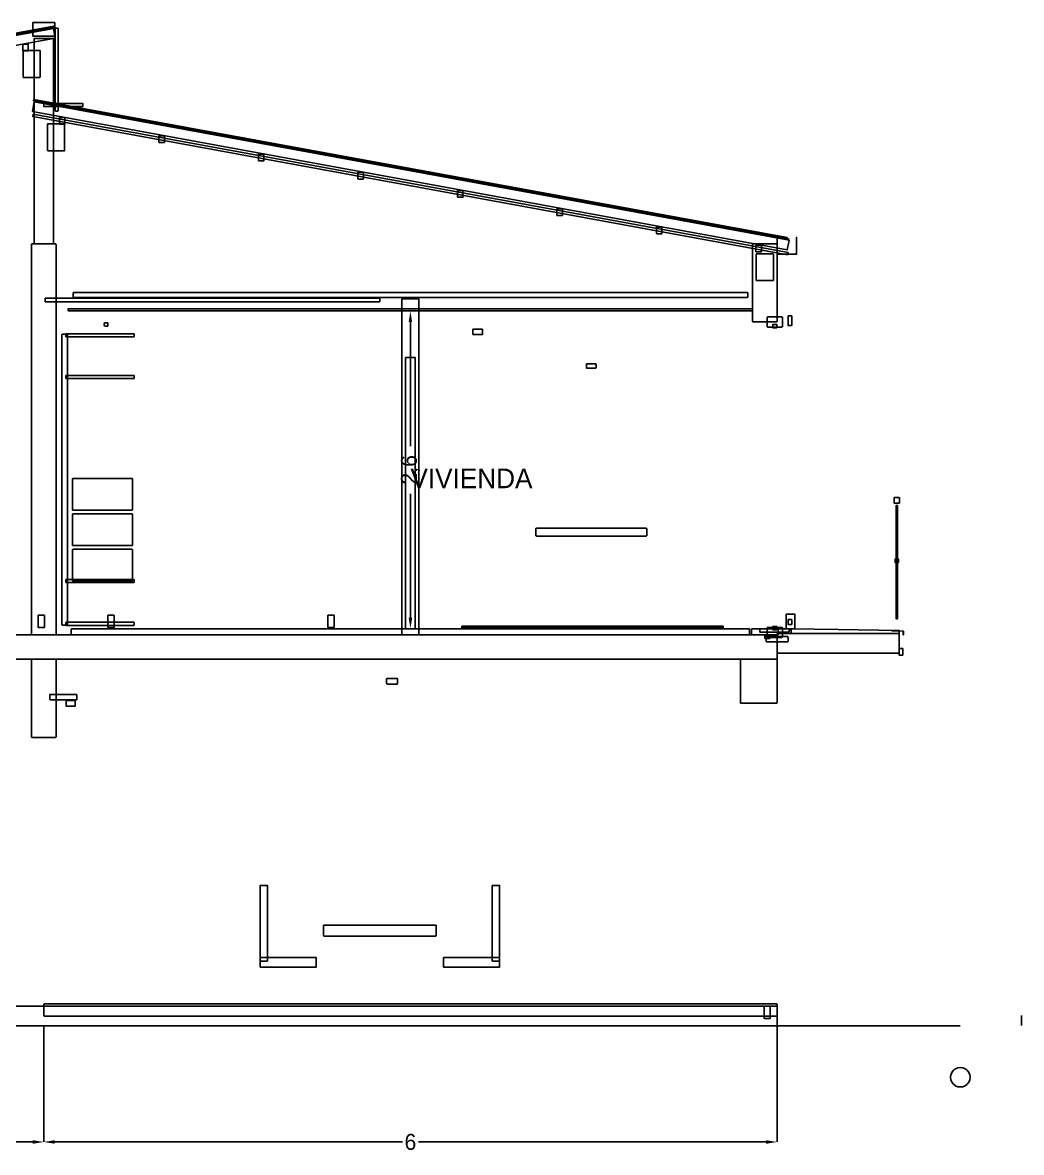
# Model space of a CAD drawing. Header units: metres. Extents: x 399.5 to 462.8, y -1 to 8.2.
# Drawn here: x 405.83 to 414, y -1.04 to 8.21 of the extents above; entities that cross this region are included whole.
import ezdxf

# ---------------------------------------------------------------- set-up
doc = ezdxf.new("R2010")
doc.units = ezdxf.units.M
for name, color, linetype in [('CORTE', 7, 'Continuous'), ('COTAS', 4, 'Continuous'), ('TEXTOS', 7, 'Continuous'), ('VISTA', 8, 'Continuous')]:
    doc.layers.add(name, color=color, linetype=linetype)
doc.dimstyles.get("Standard").update_dxf_attribs({"dimtxt": 2.5, "dimasz": 2.5, "dimexe": 1.25, "dimexo": 0.625, "dimtad": 1, "dimcen": 2.5, "dimazin": 3, "dimtfac": 1, "dimtmove": 0, "dimatfit": 3})

# ---------------------------------------------------------------- blocks, each defined once
blk = doc.blocks.new('_CLOSEDFILLED')
at = {"color": 0, "linetype": 'BYBLOCK'}
blk.add_solid([(-1, 0.16), (0, 0), (-1, -0.16)], dxfattribs=at)
blk = doc.blocks.new('*D2')
for p, q in [((409, 5.85), (409, 5.85)), ((409, 4.745), (409, 5.76)), ((409, 3.34), (409, 4.355)), ((409, 3.25), (409, 3.25))]:
    blk.add_line(p, q)
at = {"layer": 'Defpoints'}
for p in [(409, 5.85), (409, 3.25), (409, 3.25)]:
    blk.add_point(p, dxfattribs=at)
at = {"layer": 'COTAS', "xscale": 0.09, "yscale": 0.09}
for p, rotation in [((409, 5.85), 90), ((409, 3.25), 270)]:
    blk.add_blockref('_CLOSEDFILLED', p, dxfattribs=dict(at, rotation=rotation))
at = {"layer": 'COTAS', "insert": (409, 4.55), "char_height": 0.13, "attachment_point": 5, "rotation": 90}
blk.add_mtext('2,6', dxfattribs=at)
blk = doc.blocks.new('*D3')
for p, q in [((400, 0), (400, -0.95)), ((406, 0), (406, -0.95)), ((400.09, -0.95), (402.935, -0.95)), ((403.065, -0.95), (405.91, -0.95))]:
    blk.add_line(p, q)
at = {"layer": 'Defpoints'}
for p in [(400, 0), (406, 0), (400, -0.95)]:
    blk.add_point(p, dxfattribs=at)
at = {"layer": 'COTAS', "xscale": 0.09, "yscale": 0.09, "rotation": 180}
blk.add_blockref('_CLOSEDFILLED', (400, -0.95), dxfattribs=at)
at = {"layer": 'COTAS', "xscale": 0.09, "yscale": 0.09}
blk.add_blockref('_CLOSEDFILLED', (406, -0.95), dxfattribs=at)
at = {"layer": 'COTAS', "insert": (403, -0.95), "char_height": 0.13, "attachment_point": 5}
blk.add_mtext('6', dxfattribs=at)
blk = doc.blocks.new('*D4')
for p, q in [((406, 0), (406, -0.95)), ((412, 0), (412, -0.95)), ((406.09, -0.95), (408.935, -0.95)), ((409.065, -0.95), (411.91, -0.95))]:
    blk.add_line(p, q)
at = {"layer": 'Defpoints'}
for p in [(406, 0), (412, 0), (406, -0.95)]:
    blk.add_point(p, dxfattribs=at)
at = {"layer": 'COTAS', "xscale": 0.09, "yscale": 0.09, "rotation": 180}
blk.add_blockref('_CLOSEDFILLED', (406, -0.95), dxfattribs=at)
at = {"layer": 'COTAS', "xscale": 0.09, "yscale": 0.09}
blk.add_blockref('_CLOSEDFILLED', (412, -0.95), dxfattribs=at)
at = {"layer": 'COTAS', "insert": (409, -0.95), "char_height": 0.13, "attachment_point": 5}
blk.add_mtext('6', dxfattribs=at)

msp = doc.modelspace()

# ---------------------------------------------------------------- linework, layer by layer
at = {"layer": 'CORTE'}
for points in [[(406.0788, 8.1695), (399.9017, 7.0371), (399.9016, 7.0379), (406.0786, 8.1703), (406.0788, 8.1695)], [(406.093, 8.0836), (399.916, 6.9512), (399.9016, 7.0299), (406.0786, 8.1623), (406.093, 8.0836)], [(406.0946, 7.4856), (406.094, 7.487), (406.094, 8.163), (406.0946, 8.1644), (406.096, 8.165), (406.114, 8.165), (406.1154, 8.1644), (406.116, 8.163), (406.116, 7.487), (406.1154, 7.4856), (406.114, 7.485), (406.096, 7.485), (406.0946, 7.4856)], [(405.9206, 6.4006), (405.92, 6.402), (405.92, 8.078), (405.9206, 8.0794), (405.922, 8.08), (406.078, 8.08), (406.0794, 8.0794), (406.08, 8.078), (406.08, 6.402), (406.0794, 6.4006), (406.078, 6.4), (405.922, 6.4), (405.9206, 6.4006)], [(405.8281, 7.9786), (405.8275, 7.98), (405.8275, 8.031), (405.8281, 8.0324), (405.8295, 8.033), (405.8705, 8.033), (405.8719, 8.0324), (405.8725, 8.031), (405.8725, 7.98), (405.8719, 7.9786), (405.8705, 7.978), (405.8295, 7.978), (405.8281, 7.9786)], [(405.8306, 7.7623), (405.83, 7.7637), (405.83, 7.9797), (405.8306, 7.9811), (405.832, 7.9817), (405.968, 7.9817), (405.9694, 7.9811), (405.97, 7.9797), (405.97, 7.7637), (405.9694, 7.7623), (405.968, 7.7617), (405.832, 7.7617), (405.8306, 7.7623)], [(412.084, 6.3512), (405.907, 7.4836), (405.9214, 7.5623), (412.0984, 6.4299), (412.084, 6.3512)], [(412.0983, 6.4371), (405.9212, 7.5695), (405.9214, 7.5703), (412.0984, 6.4379), (412.0983, 6.4371)], [(406.0006, 7.5231), (406, 7.5245), (406, 7.5455), (406.0006, 7.5469), (406.002, 7.5475), (406.318, 7.5475), (406.3194, 7.5469), (406.32, 7.5455), (406.32, 7.5245), (406.3194, 7.5231), (406.318, 7.5225), (406.002, 7.5225), (406.0006, 7.5231)], [(412.0869, 6.3101), (405.9099, 7.4426), (405.9131, 7.4599), (412.0901, 6.3274), (412.0869, 6.3101)], [(406.1281, 7.3786), (406.1275, 7.38), (406.1275, 7.431), (406.1281, 7.4324), (406.1295, 7.433), (406.1705, 7.433), (406.1719, 7.4324), (406.1725, 7.431), (406.1725, 7.38), (406.1719, 7.3786), (406.1705, 7.378), (406.1295, 7.378), (406.1281, 7.3786)], [(406.0306, 7.1623), (406.03, 7.1637), (406.03, 7.3797), (406.0306, 7.3811), (406.032, 7.3817), (406.168, 7.3817), (406.1694, 7.3811), (406.17, 7.3797), (406.17, 7.1637), (406.1694, 7.1623), (406.168, 7.1617), (406.032, 7.1617), (406.0306, 7.1623)], [(406.9424, 7.2293), (406.9418, 7.2307), (406.9418, 7.2817), (406.9424, 7.2831), (406.9438, 7.2837), (406.9848, 7.2837), (406.9862, 7.2831), (406.9868, 7.2817), (406.9868, 7.2307), (406.9862, 7.2293), (406.9848, 7.2287), (406.9438, 7.2287), (406.9424, 7.2293)], [(407.7567, 7.08), (407.7561, 7.0814), (407.7561, 7.1324), (407.7567, 7.1338), (407.7581, 7.1344), (407.7991, 7.1344), (407.8005, 7.1338), (407.8011, 7.1324), (407.8011, 7.0814), (407.8005, 7.08), (407.7991, 7.0794), (407.7581, 7.0794), (407.7567, 7.08)], [(408.5709, 6.9307), (408.5704, 6.9321), (408.5704, 6.9831), (408.5709, 6.9846), (408.5724, 6.9851), (408.6134, 6.9851), (408.6148, 6.9846), (408.6154, 6.9831), (408.6154, 6.9321), (408.6148, 6.9307), (408.6134, 6.9301), (408.5724, 6.9301), (408.5709, 6.9307)], [(409.3852, 6.7814), (409.3846, 6.7829), (409.3846, 6.8339), (409.3852, 6.8353), (409.3866, 6.8359), (409.4276, 6.8359), (409.4291, 6.8353), (409.4296, 6.8339), (409.4296, 6.7829), (409.4291, 6.7814), (409.4276, 6.7809), (409.3866, 6.7809), (409.3852, 6.7814)], [(410.1995, 6.6322), (410.1989, 6.6336), (410.1989, 6.6846), (410.1995, 6.686), (410.2009, 6.6866), (410.2419, 6.6866), (410.2433, 6.686), (410.2439, 6.6846), (410.2439, 6.6336), (410.2433, 6.6322), (410.2419, 6.6316), (410.2009, 6.6316), (410.1995, 6.6322)], [(411.0138, 6.4829), (411.0132, 6.4843), (411.0132, 6.5353), (411.0138, 6.5367), (411.0152, 6.5373), (411.0562, 6.5373), (411.0576, 6.5367), (411.0582, 6.5353), (411.0582, 6.4843), (411.0576, 6.4829), (411.0562, 6.4823), (411.0152, 6.4823), (411.0138, 6.4829)], [(411.8013, 5.7613), (411.8011, 5.7616), (411.8008, 5.7619), (411.8004, 5.7632), (411.8, 5.7645), (411.8, 6.08), (411.8, 6.3955), (411.8004, 6.3968), (411.8008, 6.3981), (411.8011, 6.3984), (411.8013, 6.3987), (411.8016, 6.3989), (411.8019, 6.3992), (411.8032, 6.3996), (411.8045, 6.4), (411.9, 6.4), (411.9955, 6.4), (411.9968, 6.3996), (411.9981, 6.3992), (411.9984, 6.3989), (411.9987, 6.3987), (411.9989, 6.3984), (411.9992, 6.3981), (411.9996, 6.3968), (412, 6.3955), (412, 6.08), (412, 5.7645), (411.9996, 5.7632), (411.9992, 5.7619), (411.9989, 5.7616), (411.9987, 5.7613), (411.9984, 5.7611), (411.9981, 5.7608), (411.9968, 5.7604), (411.9955, 5.76), (411.9, 5.76), (411.8045, 5.76), (411.8032, 5.7604), (411.8019, 5.7608), (411.8016, 5.7611), (411.8013, 5.7613)], [(411.8281, 6.3336), (411.8275, 6.335), (411.8275, 6.386), (411.8281, 6.3874), (411.8295, 6.388), (411.8705, 6.388), (411.8719, 6.3874), (411.8725, 6.386), (411.8725, 6.335), (411.8719, 6.3336), (411.8705, 6.333), (411.8295, 6.333), (411.8281, 6.3336)], [(411.8306, 6.0989), (411.83, 6.1003), (411.83, 6.3163), (411.8306, 6.3177), (411.832, 6.3183), (411.968, 6.3183), (411.9694, 6.3177), (411.97, 6.3163), (411.97, 6.1003), (411.9694, 6.0989), (411.968, 6.0983), (411.832, 6.0983), (411.8306, 6.0989)], [(406.0113, 5.9263), (406.0109, 5.9268), (406.0108, 5.9269), (406.0102, 5.929), (406.01, 5.9295), (406.01, 5.9464), (406.01, 5.9505), (406.0107, 5.9526), (406.0108, 5.9531), (406.0112, 5.9536), (406.0113, 5.9537), (406.0118, 5.9541), (406.0119, 5.9542), (406.014, 5.9548), (406.0145, 5.955), (408.21, 5.955), (408.7455, 5.955), (408.7476, 5.9543), (408.7481, 5.9542), (408.7486, 5.9538), (408.7487, 5.9537), (408.7488, 5.9536), (408.7492, 5.9531), (408.7493, 5.9526), (408.75, 5.9505), (408.75, 5.9464), (408.75, 5.9295), (408.7498, 5.929), (408.7492, 5.9269), (408.7491, 5.9268), (408.7487, 5.9263), (408.7486, 5.9262), (408.7481, 5.9258), (408.7476, 5.9257), (408.7455, 5.925), (408.21, 5.925), (406.0145, 5.925), (406.014, 5.9252), (406.0119, 5.9258), (406.0118, 5.9259), (406.0113, 5.9263)], [(406.2406, 5.9606), (406.24, 5.962), (406.24, 5.998), (406.2406, 5.9994), (406.242, 6), (411.758, 6), (411.7594, 5.9994), (411.76, 5.998), (411.76, 5.962), (411.7594, 5.9606), (411.758, 5.96), (406.242, 5.96), (406.2406, 5.9606)], [(411.8, 5.85), (406.2, 5.85), (406.2, 5.868), (411.8, 5.868), (411.8, 5.85)], [(412, 3), (400, 3), (400, 3.2), (412, 3.2), (412, 3)], [(405.9013, 2.3613), (405.9011, 2.3616), (405.9008, 2.3619), (405.9004, 2.3632), (405.9, 2.3645), (405.9, 2.68), (405.9, 2.9955), (405.9004, 2.9968), (405.9008, 2.9981), (405.9011, 2.9984), (405.9013, 2.9987), (405.9016, 2.9989), (405.9019, 2.9992), (405.9032, 2.9996), (405.9045, 3), (406, 3), (406.0955, 3), (406.0968, 2.9996), (406.0981, 2.9992), (406.0984, 2.9989), (406.0987, 2.9987), (406.0989, 2.9984), (406.0992, 2.9981), (406.0996, 2.9968), (406.1, 2.9955), (406.1, 2.68), (406.1, 2.3645), (406.0996, 2.3632), (406.0992, 2.3619), (406.0989, 2.3616), (406.0987, 2.3613), (406.0984, 2.3611), (406.0981, 2.3608), (406.0968, 2.3604), (406.0955, 2.36), (406, 2.36), (405.9045, 2.36), (405.9032, 2.3604), (405.9019, 2.3608), (405.9016, 2.3611), (405.9013, 2.3613)], [(411.7013, 2.6413), (411.7011, 2.6416), (411.7008, 2.6419), (411.7004, 2.6432), (411.7, 2.6445), (411.7, 2.82), (411.7, 2.9955), (411.7004, 2.9968), (411.7008, 2.9981), (411.7011, 2.9984), (411.7013, 2.9987), (411.7016, 2.9989), (411.7019, 2.9992), (411.7032, 2.9996), (411.7045, 3), (411.85, 3), (411.9955, 3), (411.9968, 2.9996), (411.9981, 2.9992), (411.9984, 2.9989), (411.9987, 2.9987), (411.9989, 2.9984), (411.9992, 2.9981), (411.9996, 2.9968), (412, 2.9955), (412, 2.82), (412, 2.6445), (411.9996, 2.6432), (411.9992, 2.6419), (411.9989, 2.6416), (411.9987, 2.6413), (411.9984, 2.6411), (411.9981, 2.6408), (411.9968, 2.6404), (411.9955, 2.64), (411.85, 2.64), (411.7045, 2.64), (411.7032, 2.6404), (411.7019, 2.6408), (411.7016, 2.6411), (411.7013, 2.6413)]]:
    msp.add_lwpolyline(points, close=True, dxfattribs=at)
msp.add_lwpolyline([(400.0045, 0.16), (406, 0.16), (411.9955, 0.16), (411.9968, 0.1596), (411.9981, 0.1592), (411.9984, 0.1589), (411.9987, 0.1587), (411.9989, 0.1584), (411.9992, 0.1581), (411.9996, 0.1568), (412, 0.1555), (412, 0.08), (412, 0.0045), (411.9996, 0.0032), (411.9992, 0.0019), (411.9989, 0.0016), (411.9987, 0.0013), (411.9984, 0.0011), (411.9981, 0.0008), (411.9968, 0.0004), (411.9955, 0), (406, 0), (400.0045, 0)], dxfattribs=at)
at = {"layer": 'VISTA'}
for p, q in [((411.9202, 5.7992), (411.9195, 5.797)), ((411.9195, 5.7921), (411.9195, 5.797)), ((411.9195, 5.7921), (411.9195, 5.723)), ((411.9206, 5.7998), (411.9202, 5.7993)), ((411.9202, 5.7992), (411.9202, 5.7993)), ((411.9212, 5.8002), (411.9207, 5.7998)), ((411.9233, 5.801), (411.9212, 5.8003)), ((411.9235, 5.801), (411.9233, 5.801)), ((412.0327, 5.801), (411.9235, 5.801)), ((412.0327, 5.801), (412.0327, 5.801)), ((412.0405, 5.801), (412.0327, 5.801)), ((412.0427, 5.8003), (412.0405, 5.801)), ((412.0428, 5.8003), (412.0427, 5.8003)), ((412.0433, 5.7999), (412.0428, 5.8003)), ((412.0438, 5.7993), (412.0434, 5.7998)), ((412.0438, 5.7993), (412.0438, 5.7992)), ((412.0445, 5.797), (412.0438, 5.7992)), ((412.0445, 5.797), (412.0445, 5.7921)), ((412.0445, 5.723), (412.0445, 5.7921)), ((406.1805, 5.6607), (406.18, 5.659)), ((406.18, 5.6559), (406.18, 5.659)), ((406.18, 5.6559), (406.18, 5.641)), ((406.1801, 5.6406), (406.18, 5.641)), ((406.1801, 5.6406), (406.1806, 5.639)), ((406.1805, 5.6607), (406.1806, 5.661)), ((406.181, 5.6614), (406.1806, 5.661)), ((406.1814, 5.6618), (406.181, 5.6615)), ((406.181, 5.6614), (406.181, 5.6615)), ((406.1815, 5.6619), (406.1814, 5.6618)), ((406.1831, 5.6624), (406.1815, 5.6619)), ((406.1835, 5.6625), (406.1831, 5.6624)), ((406.6405, 5.6625), (406.1835, 5.6625)), ((406.7365, 5.6625), (406.6405, 5.6625)), ((406.7382, 5.662), (406.7365, 5.6625)), ((406.7385, 5.6619), (406.7382, 5.662)), ((406.7389, 5.6615), (406.7385, 5.6619)), ((406.739, 5.6615), (406.7389, 5.6615)), ((406.739, 5.6615), (406.739, 5.6614)), ((406.7394, 5.661), (406.739, 5.6614)), ((406.7394, 5.661), (406.7395, 5.6607)), ((406.7394, 5.639), (406.7399, 5.6406)), ((406.74, 5.659), (406.7395, 5.6607)), ((406.74, 5.641), (406.7399, 5.6406)), ((406.74, 5.659), (406.74, 5.6559)), ((406.74, 5.641), (406.74, 5.6559)), ((411.9195, 5.7228), (411.9195, 5.723)), ((411.9195, 5.7228), (411.9202, 5.7207)), ((411.9203, 5.7207), (411.9207, 5.7202)), ((411.9207, 5.7202), (411.9212, 5.7198)), ((411.9212, 5.7197), (411.9233, 5.719)), ((411.9233, 5.719), (411.9235, 5.719)), ((411.9235, 5.719), (412.0327, 5.719)), ((412.0327, 5.719), (412.0405, 5.719)), ((412.0405, 5.719), (412.0427, 5.7197)), ((412.0427, 5.7197), (412.0428, 5.7197)), ((412.0428, 5.7197), (412.0433, 5.7201)), ((412.0433, 5.7202), (412.0437, 5.7207)), ((412.0438, 5.7207), (412.0445, 5.7228)), ((412.0445, 5.723), (412.0445, 5.7228)), ((406.1807, 5.6389), (406.1806, 5.639)), ((406.1807, 5.6389), (406.181, 5.6385)), ((406.181, 5.6385), (406.1814, 5.6382)), ((406.1814, 5.6382), (406.1815, 5.6381)), ((406.1815, 5.6381), (406.1831, 5.6376)), ((406.1831, 5.6376), (406.1835, 5.6375)), ((406.1835, 5.6375), (406.6405, 5.6375)), ((406.6405, 5.6375), (406.7365, 5.6375)), ((406.7365, 5.6375), (406.7382, 5.638)), ((406.7382, 5.638), (406.7385, 5.6381)), ((406.7385, 5.6381), (406.7389, 5.6385)), ((406.7389, 5.6385), (406.739, 5.6385)), ((406.739, 5.6385), (406.7393, 5.6389)), ((406.7394, 5.639), (406.7393, 5.6389)), ((406.1805, 5.3207), (406.18, 5.319)), ((406.18, 5.3159), (406.18, 5.319)), ((406.18, 5.3159), (406.18, 5.301)), ((406.1801, 5.3006), (406.18, 5.301)), ((406.1801, 5.3006), (406.1806, 5.299)), ((406.1805, 5.3207), (406.1806, 5.321)), ((406.181, 5.3214), (406.1806, 5.321)), ((406.1807, 5.2989), (406.1806, 5.299)), ((406.1807, 5.2989), (406.181, 5.2985)), ((406.1814, 5.3218), (406.181, 5.3215)), ((406.181, 5.3214), (406.181, 5.3215)), ((406.181, 5.2985), (406.1814, 5.2982)), ((406.1815, 5.3219), (406.1814, 5.3218)), ((406.1814, 5.2982), (406.1815, 5.2981)), ((406.1831, 5.3224), (406.1815, 5.3219)), ((406.1815, 5.2981), (406.1831, 5.2976)), ((406.1835, 5.3225), (406.1831, 5.3224)), ((406.1831, 5.2976), (406.1835, 5.2975)), ((406.6405, 5.3225), (406.1835, 5.3225)), ((406.1835, 5.2975), (406.6405, 5.2975)), ((406.7365, 5.3225), (406.6405, 5.3225)), ((406.6405, 5.2975), (406.7365, 5.2975)), ((406.7382, 5.322), (406.7365, 5.3225)), ((406.7365, 5.2975), (406.7382, 5.298)), ((406.7385, 5.3219), (406.7382, 5.322)), ((406.7382, 5.298), (406.7385, 5.2981)), ((406.7389, 5.3215), (406.7385, 5.3219)), ((406.7385, 5.2981), (406.7389, 5.2985)), ((406.739, 5.3215), (406.7389, 5.3215)), ((406.7389, 5.2985), (406.739, 5.2985)), ((406.739, 5.3215), (406.739, 5.3214)), ((406.7394, 5.321), (406.739, 5.3214)), ((406.739, 5.2985), (406.7393, 5.2989)), ((406.7394, 5.299), (406.7393, 5.2989)), ((406.7394, 5.321), (406.7395, 5.3207)), ((406.7394, 5.299), (406.7399, 5.3006)), ((406.74, 5.319), (406.7395, 5.3207)), ((406.74, 5.301), (406.7399, 5.3006)), ((406.74, 5.319), (406.74, 5.3159)), ((406.74, 5.301), (406.74, 5.3159)), ((406.1805, 3.6507), (406.18, 3.649)), ((406.18, 3.6459), (406.18, 3.649)), ((406.18, 3.6459), (406.18, 3.631)), ((406.1801, 3.6306), (406.18, 3.631)), ((406.1801, 3.6306), (406.1806, 3.629)), ((406.1805, 3.6507), (406.1806, 3.651)), ((406.181, 3.6514), (406.1806, 3.651)), ((406.1807, 3.6289), (406.1806, 3.629)), ((406.1807, 3.6289), (406.181, 3.6285)), ((406.1814, 3.6518), (406.181, 3.6515)), ((406.181, 3.6514), (406.181, 3.6515)), ((406.181, 3.6285), (406.1814, 3.6282)), ((406.1815, 3.6519), (406.1814, 3.6518)), ((406.1814, 3.6282), (406.1815, 3.6281)), ((406.1831, 3.6524), (406.1815, 3.6519)), ((406.1815, 3.6281), (406.1831, 3.6276)), ((406.1835, 3.6525), (406.1831, 3.6524)), ((406.1831, 3.6276), (406.1835, 3.6275)), ((406.6405, 3.6525), (406.1835, 3.6525)), ((406.1835, 3.6275), (406.6405, 3.6275)), ((406.7365, 3.6525), (406.6405, 3.6525)), ((406.6405, 3.6275), (406.7365, 3.6275)), ((406.7382, 3.652), (406.7365, 3.6525)), ((406.7365, 3.6275), (406.7382, 3.628)), ((406.7385, 3.6519), (406.7382, 3.652)), ((406.7382, 3.628), (406.7385, 3.6281)), ((406.7389, 3.6515), (406.7385, 3.6519)), ((406.7385, 3.6281), (406.7389, 3.6285)), ((406.739, 3.6515), (406.7389, 3.6515)), ((406.7389, 3.6285), (406.739, 3.6285)), ((406.739, 3.6515), (406.739, 3.6514)), ((406.7394, 3.651), (406.739, 3.6514)), ((406.739, 3.6285), (406.7393, 3.6289)), ((406.7394, 3.629), (406.7393, 3.6289)), ((406.7394, 3.651), (406.7395, 3.6507)), ((406.7394, 3.629), (406.7399, 3.6306)), ((406.74, 3.649), (406.7395, 3.6507)), ((406.74, 3.631), (406.7399, 3.6306)), ((406.74, 3.649), (406.74, 3.6459)), ((406.74, 3.631), (406.74, 3.6459)), ((406.1805, 3.3007), (406.18, 3.299)), ((406.18, 3.2959), (406.18, 3.299)), ((406.18, 3.2959), (406.18, 3.281)), ((406.1801, 3.2806), (406.18, 3.281)), ((406.1801, 3.2806), (406.1806, 3.279)), ((406.1805, 3.3007), (406.1806, 3.301)), ((406.181, 3.3014), (406.1806, 3.301)), ((406.1807, 3.2789), (406.1806, 3.279)), ((406.1807, 3.2789), (406.181, 3.2785)), ((406.1814, 3.3018), (406.181, 3.3015)), ((406.181, 3.3014), (406.181, 3.3015)), ((406.181, 3.2785), (406.1814, 3.2782)), ((406.1815, 3.3019), (406.1814, 3.3018)), ((406.1814, 3.2782), (406.1815, 3.2781)), ((406.1831, 3.3024), (406.1815, 3.3019)), ((406.1815, 3.2781), (406.1831, 3.2776)), ((406.1835, 3.3025), (406.1831, 3.3024)), ((406.1831, 3.2776), (406.1835, 3.2775)), ((406.6405, 3.3025), (406.1835, 3.3025)), ((406.1835, 3.2775), (406.6405, 3.2775)), ((406.7365, 3.3025), (406.6405, 3.3025)), ((406.6405, 3.2775), (406.7365, 3.2775)), ((406.7382, 3.302), (406.7365, 3.3025)), ((406.7365, 3.2775), (406.7382, 3.278)), ((406.7385, 3.3019), (406.7382, 3.302)), ((406.7382, 3.278), (406.7385, 3.2781)), ((406.7389, 3.3015), (406.7385, 3.3019)), ((406.7385, 3.2781), (406.7389, 3.2785)), ((406.739, 3.3015), (406.7389, 3.3015)), ((406.7389, 3.2785), (406.739, 3.2785)), ((406.739, 3.3015), (406.739, 3.3014)), ((406.7394, 3.301), (406.739, 3.3014)), ((406.739, 3.2785), (406.7393, 3.2789)), ((406.7394, 3.279), (406.7393, 3.2789)), ((406.7394, 3.301), (406.7395, 3.3007)), ((406.7394, 3.279), (406.7399, 3.2806)), ((406.74, 3.299), (406.7395, 3.3007)), ((406.74, 3.281), (406.7399, 3.2806)), ((406.74, 3.299), (406.74, 3.2959)), ((406.74, 3.281), (406.74, 3.2959)), ((411.9202, 3.2592), (411.9195, 3.257)), ((411.9195, 3.2521), (411.9195, 3.257)), ((411.9195, 3.2521), (411.9195, 3.183)), ((411.9206, 3.2598), (411.9202, 3.2593)), ((411.9202, 3.2592), (411.9202, 3.2593)), ((411.9212, 3.2602), (411.9207, 3.2598)), ((411.9233, 3.261), (411.9212, 3.2603)), ((411.9235, 3.261), (411.9233, 3.261)), ((412.0327, 3.261), (411.9235, 3.261)), ((412.0327, 3.261), (412.0327, 3.261)), ((412.0405, 3.261), (412.0327, 3.261)), ((412.0427, 3.2603), (412.0405, 3.261)), ((412.0428, 3.2603), (412.0427, 3.2603)), ((412.0433, 3.2599), (412.0428, 3.2603)), ((412.0438, 3.2593), (412.0434, 3.2598)), ((412.0438, 3.2593), (412.0438, 3.2592)), ((412.0445, 3.257), (412.0438, 3.2592)), ((412.0445, 3.257), (412.0445, 3.2521)), ((412.0445, 3.183), (412.0445, 3.2521)), ((411.9195, 3.1828), (411.9195, 3.183)), ((411.9195, 3.1828), (411.9202, 3.1807)), ((411.9203, 3.1806), (411.9207, 3.1802)), ((411.9207, 3.1802), (411.9212, 3.1798)), ((411.9212, 3.1797), (411.9233, 3.179)), ((411.9233, 3.179), (411.9235, 3.179)), ((411.9235, 3.179), (412.0327, 3.179)), ((412.0327, 3.179), (412.0405, 3.179)), ((412.0405, 3.179), (412.0427, 3.1797)), ((412.0427, 3.1797), (412.0428, 3.1797)), ((412.0428, 3.1797), (412.0433, 3.1801)), ((412.0433, 3.1802), (412.0437, 3.1806)), ((412.0438, 3.1807), (412.0445, 3.1828)), ((412.0445, 3.183), (412.0445, 3.1828)), ((399.5, 0), (413.5, 0)), ((414, 0.0315), (414, 0.0855)), ((414, 0.0315), (414, 0.0315)), ((414, 0.0315), (414, 0.0045))]:
    msp.add_line(p, q, dxfattribs=at)
for points in [[(399.9179, 7.0395), (399.9171, 7.0407), (399.9157, 7.0486), (399.916, 7.0501), (399.9173, 7.0509), (406.0806, 8.1809), (406.0821, 8.1805), (406.0829, 8.1793), (406.0843, 8.1714), (406.084, 8.1699), (406.0827, 8.1691), (399.9194, 7.0391), (399.9179, 7.0395)], [(405.9105, 8.1005), (405.9104, 8.1006), (405.9103, 8.1007), (405.9102, 8.1012), (405.91, 8.1017), (405.91, 8.155), (405.91, 8.2083), (405.9102, 8.2088), (405.9103, 8.2093), (405.9104, 8.2094), (405.9105, 8.2095), (405.9106, 8.2096), (405.9107, 8.2097), (405.9112, 8.2098), (405.9117, 8.21), (406, 8.21), (406.0883, 8.21), (406.0888, 8.2098), (406.0893, 8.2097), (406.0894, 8.2096), (406.0895, 8.2095), (406.0896, 8.2094), (406.0897, 8.2093), (406.0898, 8.2088), (406.09, 8.2083), (406.09, 8.155), (406.09, 8.1017), (406.0898, 8.1012), (406.0897, 8.1007), (406.0896, 8.1006), (406.0895, 8.1005), (406.0894, 8.1004), (406.0893, 8.1003), (406.0888, 8.1002), (406.0883, 8.1), (406, 8.1), (405.9117, 8.1), (405.9112, 8.1002), (405.9107, 8.1003), (405.9106, 8.1004), (405.9105, 8.1005)], [(405.916, 7.5699), (405.9157, 7.5714), (405.9171, 7.5793), (405.9179, 7.5805), (405.9194, 7.5809), (412.0827, 6.4509), (412.084, 6.4501), (412.0843, 6.4486), (412.0829, 6.4407), (412.0821, 6.4395), (412.0806, 6.4391), (405.9173, 7.5691), (405.916, 7.5699)], [(405.9013, 3.2013), (405.9011, 3.2016), (405.9008, 3.2019), (405.9004, 3.2032), (405.9, 3.2045), (405.9, 4.8), (405.9, 6.3955), (405.9004, 6.3968), (405.9008, 6.3981), (405.9011, 6.3984), (405.9013, 6.3987), (405.9016, 6.3989), (405.9019, 6.3992), (405.9032, 6.3996), (405.9045, 6.4), (406, 6.4), (406.0955, 6.4), (406.0968, 6.3996), (406.0981, 6.3992), (406.0984, 6.3989), (406.0987, 6.3987), (406.0989, 6.3984), (406.0992, 6.3981), (406.0996, 6.3968), (406.1, 6.3955), (406.1, 4.8), (406.1, 3.2045), (406.0996, 3.2032), (406.0992, 3.2019), (406.0989, 3.2016), (406.0987, 3.2013), (406.0984, 3.2011), (406.0981, 3.2008), (406.0968, 3.2004), (406.0955, 3.2), (406, 3.2), (405.9045, 3.2), (405.9032, 3.2004), (405.9019, 3.2008), (405.9016, 3.2011), (405.9013, 3.2013)], [(412, 6.3139), (412, 6.4539), (412.0012, 6.4539), (412.0012, 6.3151), (412.1588, 6.3151), (412.1588, 6.4539), (412.16, 6.4539), (412.16, 6.3139), (412, 6.3139)], [(408.9313, 3.2013), (408.9313, 3.2014), (408.9308, 3.2019), (408.9307, 3.2022), (408.93, 3.2045), (408.93, 3.5081), (408.93, 5.9455), (408.9301, 5.9458), (408.9308, 5.9481), (408.9309, 5.9482), (408.9313, 5.9487), (408.9314, 5.9487), (408.9319, 5.9492), (408.9322, 5.9493), (408.9345, 5.95), (408.949, 5.95), (409.0655, 5.95), (409.0658, 5.9499), (409.0681, 5.9492), (409.0682, 5.9491), (409.0687, 5.9487), (409.0691, 5.9482), (409.0692, 5.9481), (409.0699, 5.9458), (409.07, 5.9455), (409.07, 3.5081), (409.07, 3.2045), (409.0693, 3.2022), (409.0692, 3.2019), (409.0687, 3.2014), (409.0687, 3.2013), (409.0682, 3.2009), (409.0681, 3.2008), (409.0658, 3.2001), (409.0655, 3.2), (408.949, 3.2), (408.9345, 3.2), (408.9322, 3.2007), (408.9319, 3.2008), (408.9314, 3.2013), (408.9313, 3.2013)], [(406.4963, 5.7278), (406.4959, 5.7283), (406.4958, 5.7284), (406.4951, 5.7307), (406.495, 5.731), (406.495, 5.747), (406.495, 5.749), (406.4957, 5.7513), (406.4958, 5.7516), (406.4963, 5.7521), (406.4963, 5.7522), (406.4968, 5.7526), (406.4969, 5.7527), (406.4992, 5.7534), (406.4995, 5.7535), (406.5182, 5.7535), (406.5205, 5.7535), (406.5228, 5.7528), (406.5231, 5.7527), (406.5236, 5.7522), (406.5237, 5.7522), (406.5237, 5.7521), (406.5242, 5.7516), (406.5243, 5.7513), (406.525, 5.749), (406.525, 5.747), (406.525, 5.731), (406.5249, 5.7307), (406.5242, 5.7284), (406.5241, 5.7283), (406.5237, 5.7278), (406.5236, 5.7278), (406.5231, 5.7273), (406.5228, 5.7272), (406.5205, 5.7265), (406.5182, 5.7265), (406.4995, 5.7265), (406.4992, 5.7266), (406.4969, 5.7273), (406.4968, 5.7274), (406.4963, 5.7278)], [(411.9995, 5.7126), (411.9661, 5.7126), (411.9645, 5.7126), (411.9645, 5.7374), (411.9645, 5.7386), (411.9979, 5.7386), (411.9995, 5.7386), (411.9995, 5.7138), (411.9995, 5.7126)], [(412.12, 5.73), (412.0917, 5.73), (412.09, 5.73), (412.09, 5.8056), (412.09, 5.81), (412.1183, 5.81), (412.12, 5.81), (412.12, 5.7344), (412.12, 5.73)], [(406.1485, 3.281), (406.1482, 3.2814), (406.1481, 3.2815), (406.1476, 3.2831), (406.1475, 3.2835), (406.1475, 5.2398), (406.1475, 5.6565), (406.148, 5.6582), (406.1481, 5.6585), (406.1485, 5.6589), (406.1485, 5.659), (406.1489, 5.6593), (406.149, 5.6594), (406.1506, 5.6599), (406.151, 5.66), (406.1823, 5.66), (406.189, 5.66), (406.1907, 5.6595), (406.191, 5.6594), (406.1914, 5.659), (406.1915, 5.659), (406.1915, 5.6589), (406.1919, 5.6585), (406.192, 5.6582), (406.1925, 5.6565), (406.1925, 5.2398), (406.1925, 3.2835), (406.1924, 3.2831), (406.1919, 3.2815), (406.1918, 3.2814), (406.1915, 3.281), (406.1914, 3.281), (406.191, 3.2806), (406.1907, 3.2805), (406.189, 3.28), (406.1823, 3.28), (406.151, 3.28), (406.1506, 3.2801), (406.149, 3.2806), (406.1489, 3.2807), (406.1485, 3.281)], [(409.5113, 5.6588), (409.5109, 5.6593), (409.5108, 5.6594), (409.5102, 5.6615), (409.51, 5.662), (409.51, 5.6905), (409.51, 5.698), (409.5107, 5.7001), (409.5108, 5.7006), (409.5112, 5.7011), (409.5113, 5.7012), (409.5118, 5.7016), (409.5119, 5.7017), (409.514, 5.7023), (409.5145, 5.7025), (409.5707, 5.7025), (409.5855, 5.7025), (409.5876, 5.7018), (409.5881, 5.7017), (409.5886, 5.7013), (409.5887, 5.7012), (409.5888, 5.7011), (409.5892, 5.7006), (409.5893, 5.7001), (409.59, 5.698), (409.59, 5.6905), (409.59, 5.662), (409.5898, 5.6615), (409.5892, 5.6594), (409.5891, 5.6593), (409.5887, 5.6588), (409.5886, 5.6587), (409.5881, 5.6583), (409.5876, 5.6582), (409.5855, 5.6575), (409.5707, 5.6575), (409.5145, 5.6575), (409.514, 5.6577), (409.5119, 5.6583), (409.5118, 5.6584), (409.5113, 5.6588)], [(408.961, 3.251), (408.9602, 3.253), (408.9602, 5.467), (408.961, 5.469), (408.963, 5.4698), (409.037, 5.4698), (409.039, 5.469), (409.0398, 5.467), (409.0398, 3.253), (409.039, 3.251), (409.037, 3.2502), (408.963, 3.2502), (408.961, 3.251)], [(410.4413, 5.3838), (410.441, 5.3842), (410.4408, 5.3844), (410.4403, 5.386), (410.44, 5.387), (410.44, 5.4032), (410.44, 5.413), (410.4405, 5.4146), (410.4408, 5.4156), (410.4411, 5.416), (410.4413, 5.4162), (410.4417, 5.4165), (410.4419, 5.4167), (410.4435, 5.4172), (410.4445, 5.4175), (410.4888, 5.4175), (410.5155, 5.4175), (410.5171, 5.417), (410.5181, 5.4167), (410.5185, 5.4164), (410.5187, 5.4162), (410.5189, 5.416), (410.5192, 5.4156), (410.5195, 5.4146), (410.52, 5.413), (410.52, 5.4032), (410.52, 5.387), (410.5197, 5.386), (410.5192, 5.3844), (410.519, 5.3842), (410.5187, 5.3838), (410.5185, 5.3836), (410.5181, 5.3833), (410.5171, 5.383), (410.5155, 5.3825), (410.4888, 5.3825), (410.4445, 5.3825), (410.4435, 5.3828), (410.4419, 5.3833), (410.4417, 5.3835), (410.4413, 5.3838)], [(406.2362, 4.2212), (406.236, 4.2214), (406.2357, 4.2217), (406.2354, 4.2228), (406.235, 4.224), (406.235, 4.35), (406.235, 4.476), (406.2354, 4.4772), (406.2357, 4.4783), (406.236, 4.4786), (406.2362, 4.4788), (406.2364, 4.479), (406.2367, 4.4793), (406.2378, 4.4796), (406.239, 4.48), (406.48, 4.48), (406.721, 4.48), (406.7222, 4.4796), (406.7233, 4.4793), (406.7236, 4.479), (406.7238, 4.4788), (406.724, 4.4786), (406.7243, 4.4783), (406.7246, 4.4772), (406.725, 4.476), (406.725, 4.35), (406.725, 4.224), (406.7246, 4.2228), (406.7243, 4.2217), (406.724, 4.2214), (406.7238, 4.2212), (406.7236, 4.221), (406.7233, 4.2207), (406.7222, 4.2204), (406.721, 4.22), (406.48, 4.22), (406.239, 4.22), (406.2378, 4.2204), (406.2367, 4.2207), (406.2364, 4.221), (406.2362, 4.2212)], [(413.002, 4.278), (413.0019, 4.2779), (413.0018, 4.2778), (413.0013, 4.2777), (413.0008, 4.2775), (412.9823, 4.2775), (412.9592, 4.2775), (412.9588, 4.2776), (412.9582, 4.2778), (412.9581, 4.2779), (412.958, 4.278), (412.9579, 4.2781), (412.9578, 4.2782), (412.9577, 4.2787), (412.9575, 4.2792), (412.9575, 4.2977), (412.9575, 4.3208), (412.9576, 4.3212), (412.9578, 4.3218), (412.9579, 4.3219), (412.958, 4.322), (412.9581, 4.3221), (412.9582, 4.3222), (412.9588, 4.3224), (412.9592, 4.3225), (412.9823, 4.3225), (413.0008, 4.3225), (413.0013, 4.3223), (413.0018, 4.3222), (413.0019, 4.3221), (413.002, 4.322), (413.0021, 4.3219), (413.0022, 4.3218), (413.0024, 4.3212), (413.0025, 4.3208), (413.0025, 4.2977), (413.0025, 4.2792), (413.0023, 4.2787), (413.0022, 4.2782), (413.0021, 4.2781), (413.002, 4.278)], [(412.9743, 3.3303), (412.974, 3.331), (412.974, 4.257), (412.9743, 4.2577), (412.975, 4.258), (412.985, 4.258), (412.9857, 4.2577), (412.986, 4.257), (412.986, 3.331), (412.9857, 3.3303), (412.985, 3.33), (412.975, 3.33), (412.9743, 3.3303)], [(406.2362, 3.9312), (406.236, 3.9314), (406.2357, 3.9317), (406.2354, 3.9328), (406.235, 3.934), (406.235, 4.06), (406.235, 4.186), (406.2354, 4.1872), (406.2357, 4.1883), (406.236, 4.1886), (406.2362, 4.1888), (406.2364, 4.189), (406.2367, 4.1893), (406.2378, 4.1896), (406.239, 4.19), (406.48, 4.19), (406.721, 4.19), (406.7222, 4.1896), (406.7233, 4.1893), (406.7236, 4.189), (406.7238, 4.1888), (406.724, 4.1886), (406.7243, 4.1883), (406.7246, 4.1872), (406.725, 4.186), (406.725, 4.06), (406.725, 3.934), (406.7246, 3.9328), (406.7243, 3.9317), (406.724, 3.9314), (406.7238, 3.9312), (406.7236, 3.931), (406.7233, 3.9307), (406.7222, 3.9304), (406.721, 3.93), (406.48, 3.93), (406.239, 3.93), (406.2378, 3.9304), (406.2367, 3.9307), (406.2364, 3.931), (406.2362, 3.9312)], [(410.0273, 4.0098), (410.0268, 4.0104), (410.0265, 4.0109), (410.0256, 4.0136), (410.025, 4.0155), (410.025, 4.0444), (410.025, 4.0645), (410.0259, 4.0672), (410.0265, 4.0691), (410.027, 4.0697), (410.0273, 4.0702), (410.0279, 4.0707), (410.0284, 4.071), (410.0311, 4.0719), (410.033, 4.0725), (410.5611, 4.0725), (410.927, 4.0725), (410.9297, 4.0716), (410.9316, 4.071), (410.9322, 4.0705), (410.9327, 4.0702), (410.933, 4.0697), (410.9335, 4.0691), (410.9341, 4.0672), (410.935, 4.0645), (410.935, 4.0444), (410.935, 4.0155), (410.9344, 4.0136), (410.9335, 4.0109), (410.9332, 4.0104), (410.9327, 4.0098), (410.9322, 4.0095), (410.9316, 4.009), (410.9297, 4.0084), (410.927, 4.0075), (410.5611, 4.0075), (410.033, 4.0075), (410.0311, 4.0081), (410.0284, 4.009), (410.0279, 4.0093), (410.0273, 4.0098)], [(406.2362, 3.6412), (406.236, 3.6414), (406.2357, 3.6417), (406.2354, 3.6428), (406.235, 3.644), (406.235, 3.77), (406.235, 3.896), (406.2354, 3.8972), (406.2357, 3.8983), (406.236, 3.8986), (406.2362, 3.8988), (406.2364, 3.899), (406.2367, 3.8993), (406.2378, 3.8996), (406.239, 3.9), (406.48, 3.9), (406.721, 3.9), (406.7222, 3.8996), (406.7233, 3.8993), (406.7236, 3.899), (406.7238, 3.8988), (406.724, 3.8986), (406.7243, 3.8983), (406.7246, 3.8972), (406.725, 3.896), (406.725, 3.77), (406.725, 3.644), (406.7246, 3.6428), (406.7243, 3.6417), (406.724, 3.6414), (406.7238, 3.6412), (406.7236, 3.641), (406.7233, 3.6407), (406.7222, 3.6404), (406.721, 3.64), (406.48, 3.64), (406.239, 3.64), (406.2378, 3.6404), (406.2367, 3.6407), (406.2364, 3.641), (406.2362, 3.6412)], [(412.9935, 3.793), (412.9934, 3.7929), (412.9933, 3.7928), (412.9928, 3.7927), (412.9923, 3.7925), (412.9814, 3.7925), (412.9677, 3.7925), (412.9673, 3.7926), (412.9667, 3.7928), (412.9666, 3.7929), (412.9665, 3.793), (412.9664, 3.7931), (412.9663, 3.7932), (412.9662, 3.7937), (412.966, 3.7942), (412.966, 3.8051), (412.966, 3.8188), (412.9661, 3.8192), (412.9663, 3.8198), (412.9664, 3.8199), (412.9665, 3.82), (412.9666, 3.8201), (412.9667, 3.8202), (412.9673, 3.8204), (412.9677, 3.8205), (412.9814, 3.8205), (412.9923, 3.8205), (412.9928, 3.8203), (412.9933, 3.8202), (412.9934, 3.8201), (412.9935, 3.82), (412.9936, 3.8199), (412.9937, 3.8198), (412.9939, 3.8192), (412.994, 3.8188), (412.994, 3.8051), (412.994, 3.7942), (412.9938, 3.7937), (412.9937, 3.7932), (412.9936, 3.7931), (412.9935, 3.793)], [(406.005, 3.26), (405.98, 3.26), (405.955, 3.26), (405.955, 3.31), (405.955, 3.36), (405.98, 3.36), (406.005, 3.36), (406.005, 3.31), (406.005, 3.26)], [(406.575, 3.26), (406.5322, 3.26), (406.525, 3.26), (406.525, 3.3456), (406.525, 3.36), (406.5678, 3.36), (406.575, 3.36), (406.575, 3.2744), (406.575, 3.26)], [(408.375, 3.26), (408.3322, 3.26), (408.325, 3.26), (408.325, 3.3456), (408.325, 3.36), (408.3678, 3.36), (408.375, 3.36), (408.375, 3.2744), (408.375, 3.26)], [(412.145, 3.25), (412.11, 3.25), (412.075, 3.25), (412.075, 3.31), (412.075, 3.37), (412.11, 3.37), (412.145, 3.37), (412.145, 3.31), (412.145, 3.25)], [(406.226, 3.201), (406.2258, 3.2012), (406.2256, 3.2015), (406.2253, 3.2025), (406.225, 3.2035), (406.225, 3.225), (406.225, 3.2465), (406.2253, 3.2475), (406.2256, 3.2485), (406.2258, 3.2488), (406.226, 3.249), (406.2262, 3.2492), (406.2265, 3.2494), (406.2275, 3.2497), (406.2285, 3.25), (409, 3.25), (411.7715, 3.25), (411.7725, 3.2497), (411.7735, 3.2494), (411.7738, 3.2492), (411.774, 3.249), (411.7742, 3.2488), (411.7744, 3.2485), (411.7747, 3.2475), (411.775, 3.2465), (411.775, 3.225), (411.775, 3.2035), (411.7747, 3.2025), (411.7744, 3.2015), (411.7742, 3.2012), (411.774, 3.201), (411.7738, 3.2008), (411.7735, 3.2006), (411.7725, 3.2003), (411.7715, 3.2), (409, 3.2), (406.2285, 3.2), (406.2275, 3.2003), (406.2265, 3.2006), (406.2262, 3.2008), (406.226, 3.201)], [(409.4208, 3.2568), (409.4206, 3.257), (409.4205, 3.2572), (409.4202, 3.2581), (409.42, 3.2588), (409.42, 3.2635), (409.42, 3.2672), (409.4203, 3.2681), (409.4205, 3.2688), (409.4207, 3.269), (409.4208, 3.2692), (409.421, 3.2694), (409.4212, 3.2695), (409.4221, 3.2698), (409.4228, 3.27), (410.6204, 3.27), (411.5572, 3.27), (411.5581, 3.2697), (411.5588, 3.2695), (411.559, 3.2693), (411.5592, 3.2692), (411.5593, 3.269), (411.5595, 3.2688), (411.5597, 3.2681), (411.56, 3.2672), (411.56, 3.2635), (411.56, 3.2588), (411.5598, 3.2581), (411.5595, 3.2572), (411.5593, 3.257), (411.5592, 3.2568), (411.559, 3.2567), (411.5588, 3.2565), (411.5581, 3.2563), (411.5572, 3.256), (410.6204, 3.256), (409.4228, 3.256), (409.4221, 3.2562), (409.4212, 3.2565), (409.421, 3.2566), (409.4208, 3.2568)], [(411.7915, 3.2015), (411.7912, 3.2018), (411.7909, 3.2021), (411.7905, 3.2036), (411.79, 3.205), (411.79, 3.225), (411.79, 3.245), (411.7905, 3.2464), (411.7909, 3.2479), (411.7912, 3.2482), (411.7915, 3.2485), (411.7918, 3.2488), (411.7921, 3.2491), (411.7936, 3.2495), (411.795, 3.25), (411.9, 3.25), (412.005, 3.25), (412.0064, 3.2495), (412.0079, 3.2491), (412.0082, 3.2488), (412.0085, 3.2485), (412.0088, 3.2482), (412.0091, 3.2479), (412.0095, 3.2464), (412.01, 3.245), (412.01, 3.225), (412.01, 3.205), (412.0095, 3.2036), (412.0091, 3.2021), (412.0088, 3.2018), (412.0085, 3.2015), (412.0082, 3.2012), (412.0079, 3.2009), (412.0064, 3.2005), (412.005, 3.2), (411.9, 3.2), (411.795, 3.2), (411.7936, 3.2005), (411.7921, 3.2009), (411.7918, 3.2012), (411.7915, 3.2015)], [(412.1, 3.222), (411.8733, 3.222), (411.86, 3.222), (411.86, 3.2466), (411.86, 3.248), (412.0867, 3.248), (412.1, 3.248), (412.1, 3.2234), (412.1, 3.222)], [(411.9995, 3.2414), (411.9661, 3.2414), (411.9645, 3.2414), (411.9645, 3.2662), (411.9645, 3.2674), (411.9979, 3.2674), (411.9995, 3.2674), (411.9995, 3.2426), (411.9995, 3.2414)], [(412.12, 3.285), (412.0917, 3.285), (412.09, 3.285), (412.09, 3.3228), (412.09, 3.325), (412.1183, 3.325), (412.12, 3.325), (412.12, 3.2872), (412.12, 3.285)], [(412.1021, 3.2406), (412.102, 3.241), (412.102, 3.245), (412.1021, 3.2454), (412.1025, 3.2455), (412.1135, 3.2455), (412.1139, 3.2454), (412.114, 3.245), (412.114, 3.241), (412.1139, 3.2406), (412.1135, 3.2405), (412.1025, 3.2405), (412.1021, 3.2406)], [(412.115, 3.211), (412.115, 3.2473), (412.1153, 3.248), (412.116, 3.2483), (412.5, 3.2425), (412.9998, 3.235), (413, 3.2347), (413, 3.234), (413, 3.211), (412.9997, 3.2103), (412.9988, 3.21), (412.116, 3.21), (412.1153, 3.2103), (412.115, 3.211)], [(411.94, 3.171), (411.9211, 3.171), (411.9, 3.171), (411.9, 3.1795), (411.9, 3.189), (411.9189, 3.189), (411.94, 3.189), (411.94, 3.1805), (411.94, 3.171)], [(411.9118, 3.1443), (411.9111, 3.145), (411.9111, 3.145), (411.9101, 3.1483), (411.91, 3.1485), (411.91, 3.1797), (411.91, 3.1815), (411.911, 3.1848), (411.9111, 3.185), (411.9117, 3.1857), (411.9118, 3.1857), (411.9125, 3.1864), (411.9125, 3.1864), (411.9158, 3.1874), (411.916, 3.1875), (412.0748, 3.1875), (412.084, 3.1875), (412.0873, 3.1865), (412.0875, 3.1864), (412.0882, 3.1858), (412.0882, 3.1857), (412.0883, 3.1857), (412.0889, 3.185), (412.089, 3.1848), (412.09, 3.1815), (412.09, 3.1797), (412.09, 3.1485), (412.0899, 3.1483), (412.0889, 3.145), (412.0889, 3.145), (412.0882, 3.1443), (412.0882, 3.1442), (412.0875, 3.1436), (412.0873, 3.1435), (412.084, 3.1425), (412.0748, 3.1425), (411.916, 3.1425), (411.9158, 3.1426), (411.9125, 3.1436), (411.9125, 3.1436), (411.9118, 3.1443)], [(412.0013, 3.0513), (412.0011, 3.0516), (412.0008, 3.0519), (412.0005, 3.0531), (412, 3.0545), (412, 3.1216), (412, 3.2055), (412.0004, 3.2067), (412.0008, 3.2081), (412.001, 3.2084), (412.0013, 3.2087), (412.0016, 3.2089), (412.0019, 3.2092), (412.0031, 3.2095), (412.0045, 3.21), (412.4449, 3.21), (412.9955, 3.21), (412.9967, 3.2096), (412.9981, 3.2092), (412.9984, 3.209), (412.9987, 3.2087), (412.999, 3.2084), (412.9992, 3.2081), (412.9996, 3.2067), (413, 3.2055), (413, 3.1216), (413, 3.0545), (412.9995, 3.0531), (412.9992, 3.0519), (412.9989, 3.0516), (412.9987, 3.0513), (412.9984, 3.051), (412.9981, 3.0508), (412.9967, 3.0504), (412.9955, 3.05), (412.4449, 3.05), (412.0045, 3.05), (412.0031, 3.0505), (412.0019, 3.0508), (412.0016, 3.0511), (412.0013, 3.0513)], [(413.035, 3.231), (413.035, 3.199), (413.033, 3.199), (413.033, 3.229), (412.94, 3.232), (412.94, 3.234), (413.035, 3.231)], [(413.029, 3.0325), (413.0165, 3.0325), (413.001, 3.0325), (413.001, 3.057), (413.001, 3.0875), (413.0135, 3.0875), (413.029, 3.0875), (413.029, 3.063), (413.029, 3.0325)], [(408.8063, 2.7988), (408.8061, 2.7991), (408.8058, 2.7994), (408.8054, 2.8008), (408.805, 2.802), (408.805, 2.8214), (408.805, 2.838), (408.8054, 2.8394), (408.8058, 2.8406), (408.8061, 2.8409), (408.8063, 2.8412), (408.8066, 2.8414), (408.8069, 2.8417), (408.8083, 2.8421), (408.8095, 2.8425), (408.8531, 2.8425), (408.8905, 2.8425), (408.8919, 2.8421), (408.8931, 2.8417), (408.8934, 2.8414), (408.8937, 2.8412), (408.8939, 2.8409), (408.8942, 2.8406), (408.8946, 2.8394), (408.895, 2.838), (408.895, 2.8214), (408.895, 2.802), (408.8946, 2.8008), (408.8942, 2.7994), (408.8939, 2.7991), (408.8937, 2.7988), (408.8934, 2.7986), (408.8931, 2.7983), (408.8919, 2.7979), (408.8905, 2.7975), (408.8531, 2.7975), (408.8095, 2.7975), (408.8083, 2.7979), (408.8069, 2.7983), (408.8066, 2.7986), (408.8063, 2.7988)], [(406.0506, 2.6681), (406.05, 2.6695), (406.05, 2.7105), (406.0506, 2.7119), (406.052, 2.7125), (406.268, 2.7125), (406.2694, 2.7119), (406.27, 2.7105), (406.27, 2.6695), (406.2694, 2.6681), (406.268, 2.6675), (406.052, 2.6675), (406.0506, 2.6681)], [(406.1825, 2.6625), (406.2575, 2.6625), (406.2575, 2.6175), (406.1825, 2.6175), (406.1825, 2.6625)], [(407.771, 0.531), (407.7707, 0.5314), (407.7706, 0.5315), (407.7701, 0.5332), (407.77, 0.5335), (407.77, 1.043), (407.77, 1.1465), (407.7705, 1.1482), (407.7706, 1.1485), (407.771, 1.1489), (407.771, 1.149), (407.7714, 1.1493), (407.7715, 1.1494), (407.7732, 1.1499), (407.7735, 1.15), (407.8175, 1.15), (407.8265, 1.15), (407.8282, 1.1495), (407.8285, 1.1494), (407.8289, 1.149), (407.829, 1.149), (407.829, 1.1489), (407.8294, 1.1485), (407.8295, 1.1482), (407.83, 1.1465), (407.83, 1.043), (407.83, 0.5335), (407.8299, 0.5332), (407.8294, 0.5315), (407.8293, 0.5314), (407.829, 0.531), (407.8289, 0.531), (407.8285, 0.5306), (407.8282, 0.5305), (407.8265, 0.53), (407.8175, 0.53), (407.7735, 0.53), (407.7732, 0.5301), (407.7715, 0.5306), (407.7714, 0.5307), (407.771, 0.531)], [(409.671, 0.531), (409.6707, 0.5314), (409.6706, 0.5315), (409.6701, 0.5332), (409.67, 0.5335), (409.67, 1.043), (409.67, 1.1465), (409.6705, 1.1482), (409.6706, 1.1485), (409.671, 1.1489), (409.671, 1.149), (409.6714, 1.1493), (409.6715, 1.1494), (409.6732, 1.1499), (409.6735, 1.15), (409.7175, 1.15), (409.7265, 1.15), (409.7282, 1.1495), (409.7285, 1.1494), (409.7289, 1.149), (409.729, 1.149), (409.729, 1.1489), (409.7294, 1.1485), (409.7295, 1.1482), (409.73, 1.1465), (409.73, 1.043), (409.73, 0.5335), (409.7299, 0.5332), (409.7294, 0.5315), (409.7293, 0.5314), (409.729, 0.531), (409.7289, 0.531), (409.7285, 0.5306), (409.7282, 0.5305), (409.7265, 0.53), (409.7175, 0.53), (409.6735, 0.53), (409.6732, 0.5301), (409.6715, 0.5306), (409.6714, 0.5307), (409.671, 0.531)], [(408.291, 0.736), (408.291, 0.7361), (408.2906, 0.7365), (408.2905, 0.7368), (408.29, 0.7385), (408.29, 0.751), (408.29, 0.8215), (408.2901, 0.8218), (408.2906, 0.8235), (408.2907, 0.8236), (408.291, 0.824), (408.2911, 0.824), (408.2915, 0.8244), (408.2918, 0.8245), (408.2935, 0.825), (408.4305, 0.825), (409.2065, 0.825), (409.2068, 0.8249), (409.2085, 0.8244), (409.2086, 0.8243), (409.209, 0.824), (409.2093, 0.8236), (409.2094, 0.8235), (409.2099, 0.8218), (409.21, 0.8215), (409.21, 0.751), (409.21, 0.7385), (409.2095, 0.7368), (409.2094, 0.7365), (409.209, 0.7361), (409.209, 0.736), (409.2086, 0.7357), (409.2085, 0.7356), (409.2068, 0.7351), (409.2065, 0.735), (408.4305, 0.735), (408.2935, 0.735), (408.2918, 0.7355), (408.2915, 0.7356), (408.2911, 0.736), (408.291, 0.736)], [(407.771, 0.481), (407.7707, 0.4814), (407.7706, 0.4815), (407.7701, 0.4832), (407.77, 0.4835), (407.77, 0.5442), (407.77, 0.5565), (407.7705, 0.5582), (407.7706, 0.5585), (407.771, 0.5589), (407.771, 0.559), (407.7714, 0.5593), (407.7715, 0.5594), (407.7732, 0.5599), (407.7735, 0.56), (408.15, 0.56), (408.2265, 0.56), (408.2282, 0.5595), (408.2285, 0.5594), (408.2289, 0.559), (408.229, 0.559), (408.229, 0.5589), (408.2294, 0.5585), (408.2295, 0.5582), (408.23, 0.5565), (408.23, 0.5442), (408.23, 0.4835), (408.2299, 0.4832), (408.2294, 0.4815), (408.2293, 0.4814), (408.229, 0.481), (408.2289, 0.481), (408.2285, 0.4806), (408.2282, 0.4805), (408.2265, 0.48), (408.15, 0.48), (407.7735, 0.48), (407.7732, 0.4801), (407.7715, 0.4806), (407.7714, 0.4807), (407.771, 0.481)], [(409.271, 0.481), (409.2707, 0.4814), (409.2706, 0.4815), (409.2701, 0.4832), (409.27, 0.4835), (409.27, 0.5442), (409.27, 0.5565), (409.2705, 0.5582), (409.2706, 0.5585), (409.271, 0.5589), (409.271, 0.559), (409.2714, 0.5593), (409.2715, 0.5594), (409.2732, 0.5599), (409.2735, 0.56), (409.65, 0.56), (409.7265, 0.56), (409.7282, 0.5595), (409.7285, 0.5594), (409.7289, 0.559), (409.729, 0.559), (409.729, 0.5589), (409.7294, 0.5585), (409.7295, 0.5582), (409.73, 0.5565), (409.73, 0.5442), (409.73, 0.4835), (409.7299, 0.4832), (409.7294, 0.4815), (409.7293, 0.4814), (409.729, 0.481), (409.7289, 0.481), (409.7285, 0.4806), (409.7282, 0.4805), (409.7265, 0.48), (409.65, 0.48), (409.2735, 0.48), (409.2732, 0.4801), (409.2715, 0.4806), (409.2714, 0.4807), (409.271, 0.481)], [(406.0013, 0.0813), (406.0011, 0.0816), (406.0008, 0.0819), (406.0004, 0.0832), (406, 0.0845), (406, 0.13), (406, 0.1755), (406.0004, 0.1768), (406.0008, 0.1781), (406.0011, 0.1784), (406.0013, 0.1787), (406.0016, 0.1789), (406.0019, 0.1792), (406.0032, 0.1796), (406.0045, 0.18), (409, 0.18), (411.9955, 0.18), (411.9968, 0.1796), (411.9981, 0.1792), (411.9984, 0.1789), (411.9987, 0.1787), (411.9989, 0.1784), (411.9992, 0.1781), (411.9996, 0.1768), (412, 0.1755), (412, 0.13), (412, 0.0845), (411.9996, 0.0832), (411.9992, 0.0819), (411.9989, 0.0816), (411.9987, 0.0813), (411.9984, 0.0811), (411.9981, 0.0808), (411.9968, 0.0804), (411.9955, 0.08), (409, 0.08), (406.0045, 0.08), (406.0032, 0.0804), (406.0019, 0.0808), (406.0016, 0.0811), (406.0013, 0.0813)], [(411.945, 0.06), (411.9194, 0.06), (411.895, 0.06), (411.895, 0.1113), (411.895, 0.1113), (411.895, 0.16), (411.9206, 0.16), (411.945, 0.16), (411.945, 0.1087), (411.945, 0.1087), (411.945, 0.06)], [(413.42, -0.4202), (413.4227, -0.3995), (413.4307, -0.3802), (413.4434, -0.3636), (413.46, -0.3509), (413.4793, -0.3429), (413.5, -0.3402), (413.5207, -0.3429), (413.54, -0.3509), (413.5566, -0.3636), (413.5693, -0.3802), (413.5773, -0.3995), (413.58, -0.4202), (413.5773, -0.4409), (413.5693, -0.4602), (413.5566, -0.4767), (413.54, -0.4894), (413.5207, -0.4974), (413.5013, -0.5), (413.4987, -0.5), (413.4793, -0.4974), (413.46, -0.4894), (413.4434, -0.4767), (413.4307, -0.4602), (413.4227, -0.4409), (413.42, -0.4202)]]:
    msp.add_lwpolyline(points, close=True, dxfattribs=at)

# ---------------------------------------------------------------- texts
at = {"layer": 'TEXTOS'}
msp.add_text('VIVIENDA', height=0.16, dxfattribs=at).set_placement((409, 4.4))

# ---------------------------------------------------------------- dimensions: what is measured, and where the dimension line sits
at = {"layer": 'COTAS'}
dim = msp.add_linear_dim(base=(409, 3.25), p1=(409, 3.25), p2=(409, 5.85), angle=90, dimstyle='Standard', override={"dimtxt": 0.13, "dimasz": 0.09}, dxfattribs=at)
dim.commit()
dim.dimension.update_dxf_attribs({"geometry": '*D2', "text_midpoint": (409, 4.55)})
for base, p1, p2, picture, middle in [((400, -0.95), (400, 0), (406, 0), '*D3', (403, -0.95)), ((406, -0.95), (406, 0), (412, 0), '*D4', (409, -0.95))]:
    dim = msp.add_linear_dim(base=base, p1=p1, p2=p2, dimstyle='Standard', override={"dimtxt": 0.13, "dimasz": 0.09}, dxfattribs=at)
    dim.commit()
    dim.dimension.update_dxf_attribs({"geometry": picture, "text_midpoint": middle})

doc.saveas('drawing.dxf')
